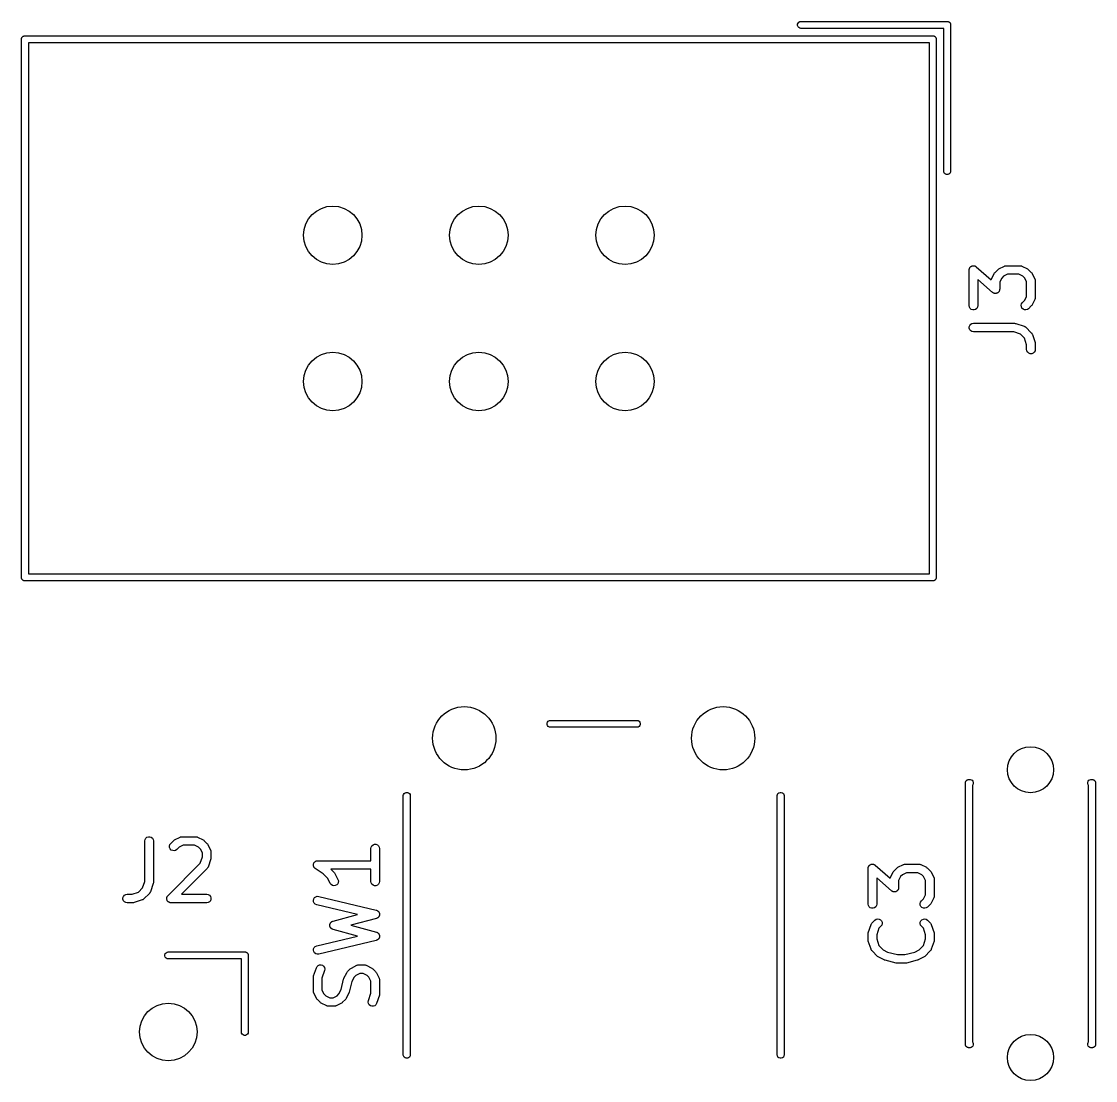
# Model space of a CAD drawing. Extents: x 138.2 to 186.5, y -95.8 to -46.7.
# Drawn here: x 138.16 to 156.83, y -66.31 to -47.91 of the extents above; entities that cross this region are included whole.
import ezdxf

# ---------------------------------------------------------------- set-up
doc = ezdxf.new("R2010")
doc.units = 0
doc.header["$MEASUREMENT"] = 0
doc.layers.add('BLACK', color=7, linetype='CONTINUOUS')

msp = doc.modelspace()

# ---------------------------------------------------------------- linework, layer by layer
at = {"layer": 'BLACK', "linetype": 'CONTINUOUS'}
for p, q in [((151.654, -47.9599), (151.661, -47.94)), ((151.654, -47.9811), (151.654, -47.9599)), ((151.661, -47.94), (151.675, -47.9238)), ((151.675, -47.9238), (151.693, -47.9132)), ((151.693, -47.9132), (151.709, -47.9105)), ((151.709, -47.9105), (154.259, -47.9105)), ((154.259, -47.9105), (154.265, -47.9105)), ((154.259, -47.9105), (154.259, -47.9105)), ((154.265, -47.9105), (154.27, -47.9123)), ((154.27, -47.9123), (154.275, -47.9132)), ((154.275, -47.9132), (154.279, -47.9159)), ((154.279, -47.9159), (154.284, -47.9177)), ((154.284, -47.9177), (154.289, -47.9212)), ((154.289, -47.9212), (154.293, -47.9238)), ((154.293, -47.9238), (154.297, -47.9279)), ((154.297, -47.9279), (154.301, -47.9313)), ((154.301, -47.9313), (154.303, -47.936)), ((154.303, -47.936), (154.307, -47.94)), ((154.307, -47.94), (154.309, -47.945)), ((154.309, -47.945), (154.311, -47.9497)), ((154.311, -47.9497), (154.312, -47.9549)), ((154.312, -47.9549), (154.314, -47.9599)), ((154.314, -47.9599), (154.314, -47.9652)), ((154.314, -47.9652), (154.314, -47.9653)), ((154.314, -47.9653), (154.314, -50.5157)), ((138.199, -48.1659), (138.203, -48.1632)), ((138.203, -48.1632), (138.208, -48.1623)), ((138.208, -48.1623), (138.213, -48.1605)), ((138.213, -48.1605), (138.219, -48.1605)), ((138.219, -48.1605), (138.219, -48.1605)), ((138.219, -48.1605), (154.009, -48.1605)), ((151.661, -48.001), (151.654, -47.9811)), ((151.675, -48.0172), (151.661, -48.001)), ((151.693, -48.0278), (151.675, -48.0172)), ((151.709, -48.0305), (151.693, -48.0278)), ((154.194, -48.0305), (151.709, -48.0305)), ((154.009, -48.1605), (154.015, -48.1605)), ((154.009, -48.1605), (154.009, -48.1605)), ((154.015, -48.1605), (154.02, -48.1623)), ((154.02, -48.1623), (154.025, -48.1632)), ((154.025, -48.1632), (154.029, -48.1659)), ((154.194, -50.5157), (154.194, -48.0305)), ((138.164, -48.2099), (138.166, -48.2049)), ((138.164, -48.2153), (138.164, -48.2099)), ((138.164, -57.5757), (138.164, -48.2153)), ((138.166, -48.2049), (138.167, -48.1997)), ((138.167, -48.1997), (138.169, -48.1951)), ((138.169, -48.1951), (138.171, -48.19)), ((138.171, -48.19), (138.175, -48.1859)), ((138.175, -48.1859), (138.177, -48.1813)), ((138.177, -48.1813), (138.181, -48.1779)), ((138.181, -48.1779), (138.185, -48.1738)), ((138.185, -48.1738), (138.189, -48.1712)), ((138.189, -48.1712), (138.194, -48.1677)), ((138.194, -48.1677), (138.199, -48.1659)), ((138.284, -48.2805), (138.284, -57.5105)), ((153.944, -48.2805), (138.284, -48.2805)), ((153.944, -57.5105), (153.944, -48.2805)), ((154.029, -48.1659), (154.034, -48.1677)), ((154.034, -48.1677), (154.039, -48.1712)), ((154.039, -48.1712), (154.043, -48.1738)), ((154.043, -48.1738), (154.047, -48.1779)), ((154.047, -48.1779), (154.051, -48.1813)), ((154.051, -48.1813), (154.053, -48.186)), ((154.053, -48.186), (154.057, -48.19)), ((154.057, -48.19), (154.059, -48.195)), ((154.059, -48.195), (154.061, -48.1997)), ((154.061, -48.1997), (154.062, -48.2049)), ((154.062, -48.2049), (154.064, -48.2099)), ((154.064, -48.2099), (154.064, -48.2152)), ((154.064, -48.2152), (154.064, -48.2153)), ((154.064, -48.2153), (154.064, -57.5757)), ((154.197, -50.5313), (154.194, -50.5157)), ((154.207, -50.5497), (154.197, -50.5313)), ((154.224, -50.5633), (154.207, -50.5497)), ((154.243, -50.5705), (154.224, -50.5633)), ((154.265, -50.5705), (154.243, -50.5705)), ((154.284, -50.5633), (154.265, -50.5705)), ((154.301, -50.5497), (154.284, -50.5633)), ((154.311, -50.5313), (154.301, -50.5497)), ((154.314, -50.5157), (154.311, -50.5313)), ((154.635, -52.2288), (154.637, -52.2216)), ((154.635, -52.8479), (154.635, -52.2288)), ((154.637, -52.2143), (154.639, -52.2089)), ((154.637, -52.2216), (154.637, -52.2143)), ((154.639, -52.2089), (154.64, -52.2032)), ((154.64, -52.2032), (154.644, -52.1968)), ((154.644, -52.1968), (154.646, -52.19)), ((154.646, -52.19), (154.65, -52.1856)), ((154.65, -52.1856), (154.653, -52.1806)), ((154.653, -52.1806), (154.659, -52.1759)), ((154.659, -52.1759), (154.663, -52.1704)), ((154.663, -52.1704), (154.668, -52.1676)), ((154.668, -52.1676), (154.673, -52.1639)), ((154.673, -52.1639), (154.68, -52.1614)), ((154.68, -52.1614), (154.686, -52.1578)), ((154.686, -52.1578), (154.692, -52.157)), ((154.692, -52.157), (154.697, -52.155)), ((154.697, -52.155), (154.705, -52.155)), ((154.705, -52.155), (154.712, -52.1538)), ((154.712, -52.1538), (154.718, -52.155)), ((154.718, -52.155), (154.723, -52.155)), ((154.723, -52.155), (154.73, -52.1575)), ((154.73, -52.1575), (154.737, -52.1589)), ((154.737, -52.1589), (154.742, -52.1619)), ((154.742, -52.1619), (154.748, -52.1639)), ((154.748, -52.1639), (154.753, -52.1686)), ((154.753, -52.1686), (154.76, -52.1724)), ((154.76, -52.1724), (155.02, -52.3999)), ((155.086, -52.271), (155.134, -52.2234)), ((155.134, -52.2234), (155.143, -52.2165)), ((155.143, -52.2165), (155.153, -52.2094)), ((155.153, -52.2094), (155.248, -52.1618)), ((155.248, -52.1618), (155.252, -52.1605)), ((155.252, -52.1605), (155.256, -52.1584)), ((155.256, -52.1584), (155.265, -52.1568)), ((155.265, -52.1568), (155.273, -52.1543)), ((155.273, -52.1543), (155.278, -52.1546)), ((155.278, -52.1546), (155.282, -52.1538)), ((155.282, -52.1538), (155.52, -52.1538)), ((155.52, -52.1538), (155.524, -52.1546)), ((155.524, -52.1546), (155.528, -52.1543)), ((155.528, -52.1543), (155.537, -52.1568)), ((155.537, -52.1568), (155.546, -52.1584)), ((155.546, -52.1584), (155.549, -52.1605)), ((155.549, -52.1605), (155.553, -52.1618)), ((155.553, -52.1618), (155.649, -52.2094)), ((155.649, -52.2094), (155.658, -52.2165)), ((155.658, -52.2165), (155.668, -52.2234)), ((155.668, -52.2234), (155.716, -52.271)), ((155.042, -52.6186), (154.785, -52.3941)), ((154.785, -52.3941), (154.785, -52.8479)), ((155.02, -52.3999), (155.021, -52.3937)), ((155.021, -52.3937), (155.023, -52.3899)), ((155.023, -52.3899), (155.024, -52.3858)), ((155.024, -52.3858), (155.072, -52.2905)), ((155.072, -52.2905), (155.079, -52.2809)), ((155.079, -52.2809), (155.086, -52.271)), ((155.201, -52.3685), (155.166, -52.437)), ((155.166, -52.437), (155.166, -52.5622)), ((155.231, -52.3381), (155.201, -52.3685)), ((155.3, -52.3038), (155.231, -52.3381)), ((155.502, -52.3038), (155.3, -52.3038)), ((155.571, -52.3381), (155.502, -52.3038)), ((155.601, -52.3685), (155.571, -52.3381)), ((155.635, -52.437), (155.601, -52.3685)), ((155.635, -52.6873), (155.635, -52.437)), ((155.716, -52.271), (155.723, -52.2809)), ((155.723, -52.2809), (155.73, -52.2905)), ((155.73, -52.2905), (155.777, -52.3858)), ((155.777, -52.3858), (155.779, -52.3899)), ((155.779, -52.3899), (155.781, -52.3937)), ((155.781, -52.3937), (155.782, -52.4023)), ((155.782, -52.4023), (155.785, -52.4107)), ((155.785, -52.4107), (155.785, -52.415)), ((155.785, -52.415), (155.785, -52.4193)), ((155.785, -52.4193), (155.785, -52.705)), ((155.048, -52.6224), (155.042, -52.6186)), ((155.054, -52.6271), (155.048, -52.6224)), ((155.059, -52.6291), (155.054, -52.6271)), ((155.064, -52.6321), (155.059, -52.6291)), ((155.071, -52.6335), (155.064, -52.6321)), ((155.078, -52.636), (155.071, -52.6335)), ((155.084, -52.636), (155.078, -52.636)), ((155.09, -52.6371), (155.084, -52.636)), ((155.097, -52.636), (155.09, -52.6371)), ((155.104, -52.636), (155.097, -52.636)), ((155.11, -52.634), (155.104, -52.636)), ((155.116, -52.6332), (155.11, -52.634)), ((155.122, -52.6296), (155.116, -52.6332)), ((155.129, -52.6271), (155.122, -52.6296)), ((155.133, -52.6234), (155.129, -52.6271)), ((155.138, -52.6206), (155.133, -52.6234)), ((155.143, -52.6151), (155.138, -52.6206)), ((155.149, -52.6104), (155.143, -52.6151)), ((155.152, -52.6054), (155.149, -52.6104)), ((155.155, -52.601), (155.152, -52.6054)), ((155.158, -52.5942), (155.155, -52.601)), ((155.162, -52.5878), (155.158, -52.5942)), ((155.163, -52.5821), (155.162, -52.5878)), ((155.165, -52.5767), (155.163, -52.5821)), ((155.166, -52.5622), (155.165, -52.5694)), ((155.165, -52.5694), (155.165, -52.5767)), ((155.54, -52.8413), (155.547, -52.8162)), ((155.547, -52.8162), (155.562, -52.7948)), ((155.562, -52.7948), (155.601, -52.7558)), ((155.601, -52.7558), (155.635, -52.6873)), ((155.777, -52.7386), (155.73, -52.8338)), ((155.779, -52.7344), (155.777, -52.7386)), ((155.781, -52.7307), (155.779, -52.7344)), ((155.782, -52.722), (155.781, -52.7307)), ((155.785, -52.7136), (155.782, -52.722)), ((155.785, -52.705), (155.785, -52.7093)), ((155.785, -52.7093), (155.785, -52.7136)), ((154.64, -52.8735), (154.635, -52.8479)), ((154.653, -52.8961), (154.64, -52.8735)), ((154.673, -52.9128), (154.653, -52.8961)), ((154.697, -52.9217), (154.673, -52.9128)), ((154.723, -52.9217), (154.697, -52.9217)), ((154.748, -52.9128), (154.723, -52.9217)), ((154.768, -52.8961), (154.748, -52.9128)), ((154.781, -52.8735), (154.768, -52.8961)), ((154.785, -52.8479), (154.781, -52.8735)), ((155.543, -52.8673), (155.54, -52.8413)), ((155.554, -52.8909), (155.543, -52.8673)), ((155.572, -52.9093), (155.554, -52.8909)), ((155.596, -52.9203), (155.572, -52.9093)), ((155.622, -52.9226), (155.596, -52.9203)), ((155.647, -52.9159), (155.622, -52.9226)), ((155.668, -52.9009), (155.647, -52.9159)), ((155.716, -52.8533), (155.668, -52.9009)), ((155.723, -52.8435), (155.716, -52.8533)), ((155.73, -52.8338), (155.723, -52.8435)), ((154.637, -53.2158), (154.645, -53.1913)), ((154.645, -53.1913), (154.662, -53.1714)), ((154.662, -53.1714), (154.685, -53.1584)), ((154.685, -53.1584), (154.71, -53.1538)), ((154.71, -53.1538), (155.425, -53.1538)), ((155.425, -53.1538), (155.437, -53.1559)), ((155.437, -53.1559), (155.448, -53.1577)), ((155.448, -53.1577), (155.591, -53.2053)), ((154.637, -53.2419), (154.637, -53.2158)), ((154.645, -53.2663), (154.637, -53.2419)), ((154.662, -53.2863), (154.645, -53.2663)), ((154.685, -53.2993), (154.662, -53.2863)), ((154.71, -53.3038), (154.685, -53.2993)), ((155.412, -53.3038), (154.71, -53.3038)), ((155.527, -53.342), (155.412, -53.3038)), ((155.597, -53.4122), (155.527, -53.342)), ((155.591, -53.2053), (155.595, -53.2074)), ((155.595, -53.2074), (155.599, -53.2085)), ((155.599, -53.2085), (155.606, -53.2135)), ((155.606, -53.2135), (155.614, -53.2177)), ((155.614, -53.2177), (155.617, -53.2209)), ((155.617, -53.2209), (155.621, -53.2234)), ((155.621, -53.2234), (155.716, -53.3187)), ((155.716, -53.3187), (155.718, -53.3222)), ((155.718, -53.3222), (155.722, -53.3251)), ((155.722, -53.3251), (155.726, -53.3328)), ((155.726, -53.3328), (155.731, -53.34)), ((155.731, -53.34), (155.732, -53.3442)), ((155.732, -53.3442), (155.734, -53.348)), ((155.734, -53.348), (155.782, -53.4908)), ((155.635, -53.5267), (155.597, -53.4122)), ((155.635, -53.6098), (155.635, -53.5267)), ((155.782, -53.4908), (155.783, -53.5027)), ((155.783, -53.5027), (155.785, -53.5145)), ((155.785, -53.5145), (155.785, -53.6098)), ((155.64, -53.6354), (155.635, -53.6098)), ((155.653, -53.658), (155.64, -53.6354)), ((155.673, -53.6747), (155.653, -53.658)), ((155.697, -53.6836), (155.673, -53.6747)), ((155.723, -53.6836), (155.697, -53.6836)), ((155.748, -53.6747), (155.723, -53.6836)), ((155.768, -53.658), (155.748, -53.6747)), ((155.781, -53.6354), (155.768, -53.658)), ((155.785, -53.6098), (155.781, -53.6354)), ((138.164, -57.5758), (138.164, -57.5757)), ((138.164, -57.5811), (138.164, -57.5758)), ((138.166, -57.5861), (138.164, -57.5811)), ((138.167, -57.5913), (138.166, -57.5861)), ((138.169, -57.596), (138.167, -57.5913)), ((138.171, -57.601), (138.169, -57.596)), ((138.175, -57.605), (138.171, -57.601)), ((138.177, -57.6097), (138.175, -57.605)), ((138.181, -57.6131), (138.177, -57.6097)), ((138.185, -57.6172), (138.181, -57.6131)), ((138.189, -57.6198), (138.185, -57.6172)), ((138.194, -57.6233), (138.189, -57.6198)), ((138.199, -57.6251), (138.194, -57.6233)), ((138.203, -57.6278), (138.199, -57.6251)), ((138.208, -57.6287), (138.203, -57.6278)), ((138.213, -57.6305), (138.208, -57.6287)), ((138.219, -57.6305), (138.213, -57.6305)), ((154.009, -57.6305), (138.219, -57.6305)), ((138.219, -57.6305), (138.219, -57.6305)), ((138.284, -57.5105), (153.944, -57.5105)), ((154.015, -57.6305), (154.009, -57.6305)), ((154.009, -57.6305), (154.009, -57.6305)), ((154.02, -57.6287), (154.015, -57.6305)), ((154.025, -57.6278), (154.02, -57.6287)), ((154.029, -57.6251), (154.025, -57.6278)), ((154.034, -57.6233), (154.029, -57.6251)), ((154.039, -57.6198), (154.034, -57.6233)), ((154.043, -57.6172), (154.039, -57.6198)), ((154.047, -57.6131), (154.043, -57.6172)), ((154.051, -57.6097), (154.047, -57.6131)), ((154.053, -57.605), (154.051, -57.6097)), ((154.057, -57.601), (154.053, -57.605)), ((154.059, -57.596), (154.057, -57.601)), ((154.061, -57.5913), (154.059, -57.596)), ((154.062, -57.5861), (154.061, -57.5913)), ((154.064, -57.5811), (154.062, -57.5861)), ((154.064, -57.5757), (154.064, -57.5758)), ((154.064, -57.5758), (154.064, -57.5811)), ((147.3, -60.1049), (147.307, -60.085)), ((147.3, -60.1261), (147.3, -60.1049)), ((147.307, -60.085), (147.321, -60.0688)), ((147.321, -60.0688), (147.339, -60.0582)), ((147.339, -60.0582), (147.355, -60.0555)), ((147.355, -60.0555), (148.865, -60.0555)), ((148.865, -60.0555), (148.881, -60.0582)), ((148.881, -60.0582), (148.899, -60.0688)), ((148.899, -60.0688), (148.913, -60.085)), ((148.913, -60.085), (148.92, -60.1049)), ((148.92, -60.1049), (148.92, -60.1261)), ((147.307, -60.146), (147.3, -60.1261)), ((147.321, -60.1622), (147.307, -60.146)), ((147.339, -60.1728), (147.321, -60.1622)), ((147.355, -60.1755), (147.339, -60.1728)), ((148.865, -60.1755), (147.355, -60.1755)), ((148.881, -60.1728), (148.865, -60.1755)), ((148.899, -60.1622), (148.881, -60.1728)), ((148.913, -60.146), (148.899, -60.1622)), ((148.92, -60.1261), (148.913, -60.146)), ((154.572, -61.1324), (154.574, -61.1274)), ((154.572, -61.1378), (154.572, -61.1324)), ((154.572, -65.6882), (154.572, -61.1378)), ((154.574, -61.1274), (154.575, -61.1222)), ((154.575, -61.1222), (154.577, -61.1176)), ((154.577, -61.1176), (154.579, -61.1125)), ((154.579, -61.1125), (154.583, -61.1084)), ((154.583, -61.1084), (154.585, -61.1038)), ((154.585, -61.1038), (154.589, -61.1004)), ((154.589, -61.1004), (154.593, -61.0963)), ((154.593, -61.0963), (154.597, -61.0937)), ((154.597, -61.0937), (154.602, -61.0902)), ((154.602, -61.0902), (154.607, -61.0884)), ((154.607, -61.0884), (154.611, -61.0857)), ((154.611, -61.0857), (154.616, -61.0848)), ((154.616, -61.0848), (154.621, -61.083)), ((154.621, -61.083), (154.627, -61.083)), ((154.627, -61.083), (154.627, -61.083)), ((154.627, -61.083), (154.652, -61.083)), ((154.652, -61.083), (154.668, -61.0857)), ((154.668, -61.0857), (154.686, -61.0963)), ((154.686, -61.0963), (154.7, -61.1125)), ((154.7, -61.1735), (154.692, -61.1827)), ((154.692, -61.1827), (154.692, -65.6433)), ((154.7, -61.1125), (154.707, -61.1324)), ((154.707, -61.1536), (154.7, -61.1735)), ((154.707, -61.1324), (154.707, -61.1536)), ((156.697, -61.1324), (156.704, -61.1125)), ((156.697, -61.1536), (156.697, -61.1324)), ((156.704, -61.1735), (156.697, -61.1536)), ((156.704, -61.1125), (156.718, -61.0963)), ((156.712, -61.1827), (156.704, -61.1735)), ((156.712, -65.6433), (156.712, -61.1827)), ((156.718, -61.0963), (156.736, -61.0857)), ((156.736, -61.0857), (156.752, -61.083)), ((156.752, -61.083), (156.777, -61.083)), ((156.777, -61.083), (156.783, -61.083)), ((156.777, -61.083), (156.777, -61.083)), ((156.783, -61.083), (156.788, -61.0848)), ((156.788, -61.0848), (156.793, -61.0857)), ((156.793, -61.0857), (156.797, -61.0884)), ((156.797, -61.0884), (156.802, -61.0902)), ((156.802, -61.0902), (156.807, -61.0937)), ((156.807, -61.0937), (156.811, -61.0963)), ((156.811, -61.0963), (156.815, -61.1004)), ((156.815, -61.1004), (156.819, -61.1038)), ((156.819, -61.1038), (156.821, -61.1085)), ((156.821, -61.1085), (156.825, -61.1125)), ((156.825, -61.1125), (156.827, -61.1175)), ((156.827, -61.1175), (156.829, -61.1222)), ((156.829, -61.1222), (156.83, -61.1274)), ((156.83, -61.1274), (156.832, -61.1324)), ((156.832, -61.1324), (156.832, -61.1377)), ((156.832, -61.1377), (156.832, -61.1378)), ((156.832, -61.1378), (156.832, -65.6882)), ((144.8, -61.3603), (144.803, -61.3447)), ((144.8, -65.8707), (144.8, -61.3603)), ((144.803, -61.3447), (144.813, -61.3263)), ((144.813, -61.3263), (144.83, -61.3127)), ((144.83, -61.3127), (144.849, -61.3055)), ((144.849, -61.3055), (144.871, -61.3055)), ((144.871, -61.3055), (144.89, -61.3127)), ((144.89, -61.3127), (144.907, -61.3263)), ((144.907, -61.3263), (144.917, -61.3447)), ((144.917, -61.3447), (144.92, -61.3603)), ((144.92, -61.3603), (144.92, -65.8707)), ((151.3, -61.3603), (151.303, -61.3447)), ((151.3, -65.8707), (151.3, -61.3603)), ((151.303, -61.3447), (151.313, -61.3263)), ((151.313, -61.3263), (151.33, -61.3127)), ((151.33, -61.3127), (151.349, -61.3055)), ((151.349, -61.3055), (151.371, -61.3055)), ((151.371, -61.3055), (151.39, -61.3127)), ((151.39, -61.3127), (151.407, -61.3263)), ((151.407, -61.3263), (151.417, -61.3447)), ((151.417, -61.3447), (151.42, -61.3603)), ((151.42, -61.3603), (151.42, -65.8707)), ((140.308, -62.1509), (140.312, -62.1252)), ((140.308, -62.853), (140.308, -62.1509)), ((140.312, -62.1252), (140.325, -62.1027)), ((140.325, -62.1027), (140.345, -62.0859)), ((140.345, -62.0859), (140.37, -62.077)), ((140.37, -62.077), (140.396, -62.077)), ((140.396, -62.077), (140.42, -62.0859)), ((140.42, -62.0859), (140.44, -62.1027)), ((140.44, -62.1027), (140.453, -62.1252)), ((140.453, -62.1252), (140.458, -62.1509)), ((140.458, -62.1509), (140.458, -62.8652)), ((140.758, -62.1931), (140.806, -62.1455)), ((140.806, -62.1455), (140.816, -62.1386)), ((140.816, -62.1386), (140.825, -62.1314)), ((140.825, -62.1314), (140.921, -62.0838)), ((140.921, -62.0838), (140.925, -62.0826)), ((140.925, -62.0826), (140.928, -62.0804)), ((140.928, -62.0804), (140.937, -62.0789)), ((140.937, -62.0789), (140.946, -62.0764)), ((140.946, -62.0764), (140.95, -62.0766)), ((140.95, -62.0766), (140.954, -62.0759)), ((140.954, -62.0759), (141.192, -62.0759)), ((141.192, -62.0759), (141.196, -62.0766)), ((141.196, -62.0766), (141.201, -62.0764)), ((141.201, -62.0764), (141.209, -62.0789)), ((141.209, -62.0789), (141.218, -62.0804)), ((141.218, -62.0804), (141.222, -62.0826)), ((141.222, -62.0826), (141.226, -62.0838)), ((141.226, -62.0838), (141.321, -62.1314)), ((141.321, -62.1314), (141.331, -62.1386)), ((141.331, -62.1386), (141.34, -62.1455)), ((141.34, -62.1455), (141.388, -62.1931)), ((140.737, -62.2396), (140.743, -62.2144)), ((140.739, -62.2655), (140.737, -62.2396)), ((140.75, -62.2891), (140.739, -62.2655)), ((140.743, -62.2144), (140.758, -62.1931)), ((140.768, -62.3076), (140.75, -62.2891)), ((140.792, -62.3186), (140.768, -62.3076)), ((140.818, -62.3208), (140.792, -62.3186)), ((140.843, -62.3141), (140.818, -62.3208)), ((140.864, -62.2992), (140.843, -62.3141)), ((140.903, -62.2601), (140.864, -62.2992)), ((140.972, -62.2259), (140.903, -62.2601)), ((141.174, -62.2259), (140.972, -62.2259)), ((141.243, -62.2601), (141.174, -62.2259)), ((141.273, -62.2905), (141.243, -62.2601)), ((141.308, -62.3591), (141.273, -62.2905)), ((141.388, -62.1931), (141.395, -62.2029)), ((141.395, -62.2029), (141.402, -62.2126)), ((141.402, -62.2126), (141.45, -62.3078)), ((141.45, -62.3078), (141.451, -62.312)), ((141.451, -62.312), (141.453, -62.3157)), ((141.453, -62.3157), (141.455, -62.3244)), ((141.455, -62.3244), (141.457, -62.3328)), ((141.457, -62.3328), (141.457, -62.3371)), ((141.457, -62.3371), (141.458, -62.3414)), ((141.458, -62.3414), (141.458, -62.4366)), ((144.237, -62.2822), (144.242, -62.2565)), ((144.237, -62.4929), (144.237, -62.2822)), ((144.242, -62.2565), (144.255, -62.234)), ((144.255, -62.234), (144.275, -62.2172)), ((144.275, -62.2172), (144.299, -62.2083)), ((144.299, -62.2083), (144.325, -62.2083)), ((144.325, -62.2083), (144.35, -62.2172)), ((144.35, -62.2172), (144.37, -62.234)), ((144.37, -62.234), (144.383, -62.2565)), ((144.383, -62.2565), (144.387, -62.2822)), ((144.387, -62.2822), (144.387, -62.8536)), ((141.269, -62.5389), (141.308, -62.4244)), ((141.308, -62.4244), (141.308, -62.3591)), ((141.454, -62.4603), (141.406, -62.6032)), ((141.456, -62.4484), (141.454, -62.4603)), ((141.458, -62.4366), (141.456, -62.4484)), ((143.242, -62.5464), (143.244, -62.5377)), ((143.244, -62.5377), (143.246, -62.5343)), ((143.246, -62.5343), (143.247, -62.5304)), ((143.247, -62.5304), (143.253, -62.5235)), ((143.253, -62.5235), (143.258, -62.5161)), ((143.258, -62.5161), (143.261, -62.5136)), ((143.261, -62.5136), (143.264, -62.5104)), ((143.264, -62.5104), (143.272, -62.506)), ((143.272, -62.506), (143.279, -62.5006)), ((143.279, -62.5006), (143.283, -62.4995)), ((143.283, -62.4995), (143.287, -62.4974)), ((143.287, -62.4974), (143.296, -62.4958)), ((143.296, -62.4958), (143.304, -62.4933)), ((143.304, -62.4933), (143.308, -62.4936)), ((143.308, -62.4936), (143.312, -62.4929)), ((143.312, -62.4929), (144.237, -62.4929)), ((140.711, -63.0978), (141.269, -62.5389)), ((141.388, -62.6325), (140.945, -63.0759)), ((141.391, -62.6289), (141.388, -62.6325)), ((141.394, -62.6261), (141.391, -62.6289)), ((141.398, -62.6183), (141.394, -62.6261)), ((141.403, -62.6111), (141.398, -62.6183)), ((141.404, -62.607), (141.403, -62.6111)), ((141.406, -62.6032), (141.404, -62.607)), ((143.238, -62.5631), (143.239, -62.559)), ((143.239, -62.572), (143.238, -62.5631)), ((143.239, -62.5549), (143.242, -62.5464)), ((143.239, -62.559), (143.239, -62.5549)), ((143.239, -62.5809), (143.239, -62.572)), ((143.24, -62.5848), (143.239, -62.5809)), ((143.24, -62.5889), (143.24, -62.5848)), ((143.244, -62.597), (143.24, -62.5889)), ((143.247, -62.6054), (143.244, -62.597)), ((143.25, -62.6086), (143.247, -62.6054)), ((143.252, -62.6123), (143.25, -62.6086)), ((143.258, -62.6185), (143.252, -62.6123)), ((143.264, -62.6253), (143.258, -62.6185)), ((143.268, -62.6274), (143.264, -62.6253)), ((143.271, -62.6303), (143.268, -62.6274)), ((143.407, -62.7214), (143.271, -62.6303)), ((143.489, -62.8028), (143.407, -62.7214)), ((144.237, -62.6429), (143.541, -62.6429)), ((143.541, -62.6429), (143.604, -62.7053)), ((143.604, -62.7053), (143.61, -62.7152)), ((143.61, -62.7152), (143.618, -62.7248)), ((144.237, -62.8536), (144.237, -62.6429)), ((152.879, -62.6273), (152.881, -62.6201)), ((152.879, -63.2463), (152.879, -62.6273)), ((152.881, -62.6127), (152.883, -62.6073)), ((152.881, -62.6201), (152.881, -62.6127)), ((152.883, -62.6073), (152.884, -62.6016)), ((152.884, -62.6016), (152.888, -62.5953)), ((152.888, -62.5953), (152.89, -62.5884)), ((152.89, -62.5884), (152.894, -62.5841)), ((152.894, -62.5841), (152.897, -62.5791)), ((152.897, -62.5791), (152.903, -62.5744)), ((152.903, -62.5744), (152.907, -62.5688)), ((152.907, -62.5688), (152.912, -62.5661)), ((152.912, -62.5661), (152.917, -62.5623)), ((152.917, -62.5623), (152.924, -62.5598)), ((152.924, -62.5598), (152.93, -62.5563)), ((152.93, -62.5563), (152.936, -62.5554)), ((152.936, -62.5554), (152.941, -62.5534)), ((152.941, -62.5534), (152.949, -62.5534)), ((152.949, -62.5534), (152.956, -62.5523)), ((152.956, -62.5523), (152.962, -62.5534)), ((152.962, -62.5534), (152.967, -62.5534)), ((152.967, -62.5534), (152.974, -62.5559)), ((152.974, -62.5559), (152.981, -62.5574)), ((152.981, -62.5574), (152.986, -62.5604)), ((152.986, -62.5604), (152.992, -62.5623)), ((152.992, -62.5623), (152.997, -62.567)), ((152.997, -62.567), (153.004, -62.5708)), ((153.004, -62.5708), (153.264, -62.7983)), ((153.268, -62.7842), (153.316, -62.689)), ((153.316, -62.689), (153.323, -62.6793)), ((153.323, -62.6793), (153.33, -62.6695)), ((153.33, -62.6695), (153.378, -62.6219)), ((153.378, -62.6219), (153.387, -62.615)), ((153.387, -62.615), (153.397, -62.6078)), ((153.397, -62.6078), (153.492, -62.5602)), ((153.544, -62.7023), (153.475, -62.7365)), ((153.492, -62.5602), (153.496, -62.559)), ((153.496, -62.559), (153.5, -62.5568)), ((153.5, -62.5568), (153.509, -62.5553)), ((153.509, -62.5553), (153.517, -62.5528)), ((153.517, -62.5528), (153.522, -62.553)), ((153.522, -62.553), (153.526, -62.5523)), ((153.526, -62.5523), (153.764, -62.5523)), ((153.746, -62.7023), (153.544, -62.7023)), ((153.815, -62.7365), (153.746, -62.7023)), ((153.764, -62.5523), (153.768, -62.553)), ((153.768, -62.553), (153.772, -62.5528)), ((153.772, -62.5528), (153.781, -62.5553)), ((153.781, -62.5553), (153.79, -62.5568)), ((153.79, -62.5568), (153.793, -62.559)), ((153.793, -62.559), (153.797, -62.5602)), ((153.797, -62.5602), (153.893, -62.6078)), ((153.893, -62.6078), (153.902, -62.615)), ((153.902, -62.615), (153.912, -62.6219)), ((153.912, -62.6219), (153.96, -62.6695)), ((153.96, -62.6695), (153.967, -62.6793)), ((153.967, -62.6793), (153.974, -62.689)), ((153.974, -62.689), (154.021, -62.7842)), ((140.269, -62.9675), (140.308, -62.853)), ((140.454, -62.8889), (140.406, -63.0317)), ((140.456, -62.877), (140.454, -62.8889)), ((140.458, -62.8652), (140.456, -62.877)), ((143.531, -62.8871), (143.489, -62.8028)), ((143.547, -62.9081), (143.531, -62.8871)), ((143.568, -62.9224), (143.547, -62.9081)), ((143.618, -62.7248), (143.665, -62.8201)), ((143.661, -62.8949), (143.643, -62.9138)), ((143.671, -62.871), (143.661, -62.8949)), ((143.665, -62.8201), (143.673, -62.845)), ((143.673, -62.845), (143.671, -62.871)), ((144.242, -62.8792), (144.237, -62.8536)), ((144.255, -62.9018), (144.242, -62.8792)), ((144.275, -62.9185), (144.255, -62.9018)), ((144.37, -62.9018), (144.35, -62.9185)), ((144.383, -62.8792), (144.37, -62.9018)), ((144.387, -62.8536), (144.383, -62.8792)), ((153.286, -63.0171), (153.029, -62.7926)), ((153.029, -62.7926), (153.029, -63.2463)), ((153.264, -62.7983), (153.265, -62.7921)), ((153.265, -62.7921), (153.267, -62.7884)), ((153.267, -62.7884), (153.268, -62.7842)), ((153.445, -62.7669), (153.41, -62.8355)), ((153.41, -62.8355), (153.41, -62.9606)), ((153.475, -62.7365), (153.445, -62.7669)), ((153.845, -62.7669), (153.815, -62.7365)), ((153.879, -62.8355), (153.845, -62.7669)), ((153.879, -63.0858), (153.879, -62.8355)), ((154.021, -62.7842), (154.023, -62.7884)), ((154.023, -62.7884), (154.025, -62.7921)), ((154.025, -62.7921), (154.026, -62.8008)), ((154.026, -62.8008), (154.029, -62.8092)), ((154.029, -62.8092), (154.029, -62.8135)), ((154.029, -62.8135), (154.029, -62.8178)), ((154.029, -62.8178), (154.029, -63.1035)), ((139.937, -63.1134), (139.954, -63.0934)), ((139.954, -63.0934), (139.976, -63.0804)), ((139.976, -63.0804), (140.002, -63.0759)), ((140.002, -63.0759), (140.085, -63.0759)), ((140.085, -63.0759), (140.199, -63.0377)), ((140.199, -63.0377), (140.269, -62.9675)), ((140.388, -63.0611), (140.293, -63.1563)), ((140.391, -63.0575), (140.388, -63.0611)), ((140.394, -63.0546), (140.391, -63.0575)), ((140.398, -63.0469), (140.394, -63.0546)), ((140.403, -63.0397), (140.398, -63.0469)), ((140.404, -63.0355), (140.403, -63.0397)), ((140.406, -63.0317), (140.404, -63.0355)), ((140.705, -63.1059), (140.711, -63.0978)), ((140.945, -63.0759), (141.383, -63.0759)), ((141.383, -63.0759), (141.408, -63.0804)), ((141.408, -63.0804), (141.431, -63.0934)), ((141.431, -63.0934), (141.448, -63.1134)), ((143.594, -62.9285), (143.568, -62.9224)), ((143.619, -62.9255), (143.594, -62.9285)), ((143.643, -62.9138), (143.619, -62.9255)), ((144.299, -62.9275), (144.275, -62.9185)), ((144.325, -62.9275), (144.299, -62.9275)), ((144.35, -62.9185), (144.325, -62.9275)), ((153.292, -63.0209), (153.286, -63.0171)), ((153.298, -63.0256), (153.292, -63.0209)), ((153.303, -63.0276), (153.298, -63.0256)), ((153.308, -63.0305), (153.303, -63.0276)), ((153.315, -63.032), (153.308, -63.0305)), ((153.322, -63.0345), (153.315, -63.032)), ((153.328, -63.0345), (153.322, -63.0345)), ((153.334, -63.0356), (153.328, -63.0345)), ((153.341, -63.0345), (153.334, -63.0356)), ((153.348, -63.0345), (153.341, -63.0345)), ((153.354, -63.0325), (153.348, -63.0345)), ((153.36, -63.0316), (153.354, -63.0325)), ((153.366, -63.0281), (153.36, -63.0316)), ((153.373, -63.0256), (153.366, -63.0281)), ((153.377, -63.0218), (153.373, -63.0256)), ((153.382, -63.0191), (153.377, -63.0218)), ((153.387, -63.0135), (153.382, -63.0191)), ((153.393, -63.0088), (153.387, -63.0135)), ((153.396, -63.0038), (153.393, -63.0088)), ((153.399, -62.9995), (153.396, -63.0038)), ((153.402, -62.9926), (153.399, -62.9995)), ((153.406, -62.9863), (153.402, -62.9926)), ((153.407, -62.9806), (153.406, -62.9863)), ((153.409, -62.9752), (153.407, -62.9806)), ((153.41, -62.9606), (153.409, -62.9678)), ((153.409, -62.9678), (153.409, -62.9752)), ((153.845, -63.1543), (153.879, -63.0858)), ((139.928, -63.1379), (139.937, -63.1134)), ((139.928, -63.1639), (139.928, -63.1379)), ((139.937, -63.1884), (139.928, -63.1639)), ((139.954, -63.2083), (139.937, -63.1884)), ((139.976, -63.2214), (139.954, -63.2083)), ((140.002, -63.2259), (139.976, -63.2214)), ((140.097, -63.2259), (140.002, -63.2259)), ((140.109, -63.2238), (140.097, -63.2259)), ((140.121, -63.222), (140.109, -63.2238)), ((140.264, -63.1744), (140.121, -63.222)), ((140.267, -63.1724), (140.264, -63.1744)), ((140.272, -63.1712), (140.267, -63.1724)), ((140.279, -63.1662), (140.272, -63.1712)), ((140.286, -63.162), (140.279, -63.1662)), ((140.289, -63.1588), (140.286, -63.162)), ((140.293, -63.1563), (140.289, -63.1588)), ((140.689, -63.1443), (140.69, -63.1412)), ((140.69, -63.1541), (140.689, -63.1443)), ((140.69, -63.1379), (140.693, -63.1286)), ((140.69, -63.1412), (140.69, -63.1379)), ((140.69, -63.1639), (140.69, -63.1541)), ((140.691, -63.167), (140.69, -63.1639)), ((140.691, -63.1703), (140.691, -63.167)), ((140.695, -63.1792), (140.691, -63.1703)), ((140.693, -63.1286), (140.696, -63.1192)), ((140.699, -63.1884), (140.695, -63.1792)), ((140.696, -63.1192), (140.698, -63.1165)), ((140.698, -63.1165), (140.699, -63.1134)), ((140.699, -63.1134), (140.705, -63.1059)), ((140.701, -63.1909), (140.699, -63.1884)), ((140.702, -63.1939), (140.701, -63.1909)), ((140.709, -63.2008), (140.702, -63.1939)), ((140.715, -63.2083), (140.709, -63.2008)), ((140.718, -63.21), (140.715, -63.2083)), ((140.721, -63.2123), (140.718, -63.21)), ((140.729, -63.2165), (140.721, -63.2123)), ((140.738, -63.2214), (140.729, -63.2165)), ((140.741, -63.2219), (140.738, -63.2214)), ((140.744, -63.2233), (140.741, -63.2219)), ((140.754, -63.2242), (140.744, -63.2233)), ((140.764, -63.2259), (140.754, -63.2242)), ((141.383, -63.2259), (140.764, -63.2259)), ((141.408, -63.2214), (141.383, -63.2259)), ((141.431, -63.2083), (141.408, -63.2214)), ((141.448, -63.1884), (141.431, -63.2083)), ((141.448, -63.1134), (141.457, -63.1379)), ((141.457, -63.1639), (141.448, -63.1884)), ((141.457, -63.1379), (141.457, -63.1639)), ((143.238, -63.1825), (143.244, -63.1571)), ((143.241, -63.2084), (143.238, -63.1825)), ((143.252, -63.2317), (143.241, -63.2084)), ((143.244, -63.1571), (143.258, -63.1354)), ((143.271, -63.2495), (143.252, -63.2317)), ((143.258, -63.1354), (143.279, -63.1199)), ((143.295, -63.2599), (143.271, -63.2495)), ((143.279, -63.1199), (143.304, -63.1124)), ((144.006, -63.4291), (143.295, -63.2599)), ((143.304, -63.1124), (143.33, -63.114)), ((143.33, -63.114), (144.33, -63.3521)), ((152.884, -63.272), (152.879, -63.2463)), ((152.897, -63.2945), (152.884, -63.272)), ((153.025, -63.272), (153.012, -63.2945)), ((153.029, -63.2463), (153.025, -63.272)), ((153.784, -63.2398), (153.791, -63.2146)), ((153.787, -63.2657), (153.784, -63.2398)), ((153.798, -63.2894), (153.787, -63.2657)), ((153.791, -63.2146), (153.806, -63.1933)), ((153.806, -63.1933), (153.845, -63.1543)), ((153.96, -63.2517), (153.912, -63.2994)), ((153.967, -63.2419), (153.96, -63.2517)), ((153.974, -63.2323), (153.967, -63.2419)), ((154.021, -63.137), (153.974, -63.2323)), ((154.023, -63.1329), (154.021, -63.137)), ((154.025, -63.1291), (154.023, -63.1329)), ((154.026, -63.1205), (154.025, -63.1291)), ((154.029, -63.1121), (154.026, -63.1205)), ((154.029, -63.1035), (154.029, -63.1077)), ((154.029, -63.1077), (154.029, -63.1121)), ((143.579, -63.543), (144.006, -63.4291)), ((144.33, -63.3521), (144.337, -63.3551)), ((144.337, -63.3551), (144.344, -63.3571)), ((144.344, -63.3571), (144.349, -63.3602)), ((144.349, -63.3602), (144.354, -63.3624)), ((144.354, -63.3624), (144.359, -63.3677)), ((144.359, -63.3677), (144.365, -63.3721)), ((144.365, -63.3721), (144.369, -63.3765)), ((144.369, -63.3765), (144.373, -63.3803)), ((144.374, -63.4681), (144.37, -63.472)), ((144.373, -63.3803), (144.376, -63.3871)), ((144.377, -63.4612), (144.374, -63.4681)), ((144.376, -63.3871), (144.38, -63.3934)), ((144.381, -63.4548), (144.377, -63.4612)), ((144.38, -63.3934), (144.382, -63.3987)), ((144.382, -63.4495), (144.381, -63.4548)), ((144.382, -63.3987), (144.384, -63.4036)), ((144.385, -63.4445), (144.382, -63.4495)), ((144.384, -63.4036), (144.385, -63.4112)), ((144.385, -63.4112), (144.387, -63.4186)), ((144.387, -63.4295), (144.385, -63.4369)), ((144.385, -63.4369), (144.385, -63.4445)), ((144.387, -63.4186), (144.387, -63.424)), ((144.387, -63.424), (144.387, -63.4295)), ((152.917, -63.3113), (152.897, -63.2945)), ((152.941, -63.3202), (152.917, -63.3113)), ((152.967, -63.3202), (152.941, -63.3202)), ((152.992, -63.3113), (152.967, -63.3202)), ((153.012, -63.2945), (152.992, -63.3113)), ((153.816, -63.3078), (153.798, -63.2894)), ((153.84, -63.3188), (153.816, -63.3078)), ((153.866, -63.321), (153.84, -63.3188)), ((153.891, -63.3143), (153.866, -63.321)), ((153.912, -63.2994), (153.891, -63.3143)), ((143.523, -63.6091), (143.525, -63.6026)), ((143.524, -63.6155), (143.523, -63.6091)), ((143.523, -63.6219), (143.524, -63.6155)), ((143.525, -63.6284), (143.523, -63.6219)), ((143.525, -63.6026), (143.526, -63.596)), ((143.526, -63.635), (143.525, -63.6284)), ((143.526, -63.596), (143.528, -63.5901)), ((143.528, -63.6409), (143.526, -63.635)), ((143.528, -63.5901), (143.53, -63.5839)), ((143.53, -63.6471), (143.528, -63.6409)), ((143.53, -63.5839), (143.534, -63.5784)), ((143.534, -63.6526), (143.53, -63.6471)), ((143.534, -63.5784), (143.537, -63.5724)), ((143.537, -63.6586), (143.534, -63.6526)), ((143.537, -63.5724), (143.541, -63.5678)), ((143.541, -63.5678), (143.545, -63.5625)), ((143.545, -63.5625), (143.55, -63.5587)), ((143.55, -63.5587), (143.555, -63.554)), ((143.555, -63.554), (143.561, -63.5513)), ((143.561, -63.5513), (143.566, -63.5476)), ((143.566, -63.5476), (143.573, -63.5458)), ((143.573, -63.5458), (143.579, -63.543)), ((144.332, -63.4975), (143.889, -63.6155)), ((143.889, -63.6155), (144.332, -63.7335)), ((144.339, -63.4943), (144.332, -63.4975)), ((144.346, -63.4921), (144.339, -63.4943)), ((144.35, -63.4888), (144.346, -63.4921)), ((144.355, -63.4865), (144.35, -63.4888)), ((144.361, -63.4811), (144.355, -63.4865)), ((144.367, -63.4765), (144.361, -63.4811)), ((144.37, -63.472), (144.367, -63.4765)), ((152.883, -63.7464), (152.931, -63.6036)), ((152.931, -63.6036), (152.933, -63.5998)), ((152.933, -63.5998), (152.934, -63.5956)), ((152.934, -63.5956), (152.939, -63.5884)), ((152.939, -63.5884), (152.943, -63.5807)), ((152.943, -63.5807), (152.946, -63.5778)), ((152.946, -63.5778), (152.949, -63.5743)), ((152.949, -63.5743), (152.997, -63.5266)), ((152.997, -63.5266), (153.018, -63.5117)), ((153.018, -63.5117), (153.043, -63.505)), ((153.043, -63.505), (153.069, -63.5072)), ((153.103, -63.6327), (153.068, -63.6678)), ((153.069, -63.5072), (153.093, -63.5182)), ((153.093, -63.5182), (153.111, -63.5366)), ((153.118, -63.6114), (153.103, -63.6327)), ((153.111, -63.5366), (153.122, -63.5603)), ((153.124, -63.5862), (153.118, -63.6114)), ((153.122, -63.5603), (153.124, -63.5862)), ((153.784, -63.5862), (153.787, -63.5603)), ((153.791, -63.6114), (153.784, -63.5862)), ((153.787, -63.5603), (153.798, -63.5366)), ((153.806, -63.6327), (153.791, -63.6114)), ((153.798, -63.5366), (153.816, -63.5182)), ((153.841, -63.6678), (153.806, -63.6327)), ((153.816, -63.5182), (153.84, -63.5072)), ((153.84, -63.5072), (153.866, -63.505)), ((153.866, -63.505), (153.891, -63.5117)), ((153.891, -63.5117), (153.912, -63.5266)), ((153.912, -63.5266), (153.96, -63.5743)), ((153.96, -63.5743), (153.962, -63.5778)), ((153.962, -63.5778), (153.966, -63.5807)), ((153.966, -63.5807), (153.97, -63.5884)), ((153.97, -63.5884), (153.975, -63.5956)), ((153.975, -63.5956), (153.976, -63.5998)), ((153.976, -63.5998), (153.978, -63.6036)), ((153.978, -63.6036), (154.026, -63.7464)), ((143.295, -63.9711), (144.006, -63.8019)), ((143.541, -63.6632), (143.537, -63.6586)), ((143.545, -63.6685), (143.541, -63.6632)), ((143.55, -63.6723), (143.545, -63.6685)), ((143.555, -63.677), (143.55, -63.6723)), ((143.561, -63.6797), (143.555, -63.677)), ((143.566, -63.6834), (143.561, -63.6797)), ((143.573, -63.6852), (143.566, -63.6834)), ((143.579, -63.688), (143.573, -63.6852)), ((144.006, -63.8019), (143.579, -63.688)), ((144.332, -63.7335), (144.339, -63.7367)), ((144.339, -63.7367), (144.346, -63.7389)), ((144.346, -63.7389), (144.35, -63.7422)), ((144.35, -63.7422), (144.355, -63.7445)), ((144.355, -63.7445), (144.361, -63.7499)), ((144.361, -63.7499), (144.367, -63.7545)), ((144.367, -63.7545), (144.37, -63.759)), ((144.37, -63.759), (144.374, -63.7629)), ((144.376, -63.8439), (144.373, -63.8507)), ((144.374, -63.7629), (144.377, -63.7698)), ((144.38, -63.8376), (144.376, -63.8439)), ((144.377, -63.7698), (144.381, -63.7762)), ((144.382, -63.8323), (144.38, -63.8376)), ((144.381, -63.7762), (144.382, -63.7815)), ((144.382, -63.7815), (144.385, -63.7865)), ((144.384, -63.8274), (144.382, -63.8323)), ((144.385, -63.8198), (144.384, -63.8274)), ((144.385, -63.7865), (144.385, -63.7941)), ((144.385, -63.7941), (144.387, -63.8015)), ((144.387, -63.8124), (144.385, -63.8198)), ((144.387, -63.8015), (144.387, -63.807)), ((144.387, -63.807), (144.387, -63.8124)), ((152.879, -63.7701), (152.881, -63.7583)), ((152.879, -63.8654), (152.879, -63.7701)), ((152.881, -63.7583), (152.883, -63.7464)), ((153.068, -63.6678), (153.029, -63.7823)), ((153.029, -63.7823), (153.029, -63.8532)), ((153.879, -63.7823), (153.841, -63.6678)), ((153.879, -63.8532), (153.879, -63.7823)), ((154.026, -63.7464), (154.027, -63.7583)), ((154.027, -63.7583), (154.029, -63.7701)), ((154.029, -63.7701), (154.029, -63.8654)), ((143.238, -64.0485), (143.241, -64.0226)), ((143.241, -64.0226), (143.252, -63.9993)), ((143.252, -63.9993), (143.271, -63.9815)), ((143.271, -63.9815), (143.295, -63.9711)), ((144.33, -63.8789), (143.33, -64.117)), ((144.337, -63.8759), (144.33, -63.8789)), ((144.344, -63.8739), (144.337, -63.8759)), ((144.349, -63.8708), (144.344, -63.8739)), ((144.354, -63.8686), (144.349, -63.8708)), ((144.359, -63.8633), (144.354, -63.8686)), ((144.365, -63.8589), (144.359, -63.8633)), ((144.369, -63.8545), (144.365, -63.8589)), ((144.373, -63.8507), (144.369, -63.8545)), ((152.881, -63.8772), (152.879, -63.8654)), ((152.883, -63.8891), (152.881, -63.8772)), ((152.931, -64.032), (152.883, -63.8891)), ((153.029, -63.8532), (153.068, -63.9677)), ((153.068, -63.9677), (153.142, -64.0418)), ((153.767, -64.0418), (153.841, -63.9677)), ((153.841, -63.9677), (153.879, -63.8532)), ((154.026, -63.8891), (153.978, -64.032)), ((154.027, -63.8772), (154.026, -63.8891)), ((154.029, -63.8654), (154.027, -63.8772)), ((140.656, -64.1279), (140.663, -64.108)), ((140.656, -64.1491), (140.656, -64.1279)), ((140.663, -64.169), (140.656, -64.1491)), ((140.663, -64.108), (140.677, -64.0918)), ((140.677, -64.1852), (140.663, -64.169)), ((140.677, -64.0918), (140.695, -64.0812)), ((140.695, -64.1958), (140.677, -64.1852)), ((140.695, -64.0812), (140.711, -64.0785)), ((140.711, -64.1985), (140.695, -64.1958)), ((140.711, -64.0785), (142.051, -64.0785)), ((141.986, -64.1985), (140.711, -64.1985)), ((141.986, -65.4737), (141.986, -64.1985)), ((142.051, -64.0785), (142.057, -64.0785)), ((142.051, -64.0785), (142.051, -64.0785)), ((142.057, -64.0785), (142.062, -64.0803)), ((142.062, -64.0803), (142.067, -64.0812)), ((142.067, -64.0812), (142.071, -64.0839)), ((142.071, -64.0839), (142.076, -64.0857)), ((142.076, -64.0857), (142.081, -64.0892)), ((142.081, -64.0892), (142.085, -64.0918)), ((142.085, -64.0918), (142.089, -64.0959)), ((142.089, -64.0959), (142.093, -64.0993)), ((142.093, -64.0993), (142.095, -64.104)), ((142.095, -64.104), (142.099, -64.108)), ((142.099, -64.108), (142.101, -64.113)), ((142.101, -64.113), (142.103, -64.1177)), ((142.103, -64.1177), (142.104, -64.1229)), ((142.104, -64.1229), (142.106, -64.1279)), ((142.106, -64.1279), (142.106, -64.1332)), ((142.106, -64.1332), (142.106, -64.1333)), ((142.106, -64.1333), (142.106, -65.4737)), ((143.244, -64.0738), (143.238, -64.0485)), ((143.258, -64.0956), (143.244, -64.0738)), ((143.279, -64.1111), (143.258, -64.0956)), ((143.304, -64.1186), (143.279, -64.1111)), ((143.33, -64.117), (143.304, -64.1186)), ((152.933, -64.0358), (152.931, -64.032)), ((152.934, -64.0399), (152.933, -64.0358)), ((152.939, -64.0471), (152.934, -64.0399)), ((152.943, -64.0549), (152.939, -64.0471)), ((152.946, -64.0577), (152.943, -64.0549)), ((152.949, -64.0613), (152.946, -64.0577)), ((153.044, -64.1565), (152.949, -64.0613)), ((153.054, -64.1634), (153.044, -64.1565)), ((153.064, -64.1706), (153.054, -64.1634)), ((153.159, -64.2182), (153.064, -64.1706)), ((153.142, -64.0418), (153.219, -64.0803)), ((153.219, -64.0803), (153.392, -64.1237)), ((153.392, -64.1237), (153.517, -64.1237)), ((153.517, -64.1237), (153.69, -64.0803)), ((153.69, -64.0803), (153.767, -64.0418)), ((153.845, -64.1706), (153.75, -64.2182)), ((153.855, -64.1634), (153.845, -64.1706)), ((153.865, -64.1565), (153.855, -64.1634)), ((153.96, -64.0613), (153.865, -64.1565)), ((153.962, -64.0577), (153.96, -64.0613)), ((153.966, -64.0549), (153.962, -64.0577)), ((153.97, -64.0471), (153.966, -64.0549)), ((153.975, -64.0399), (153.97, -64.0471)), ((153.976, -64.0358), (153.975, -64.0399)), ((153.978, -64.032), (153.976, -64.0358)), ((143.241, -64.4965), (143.289, -64.3537)), ((143.289, -64.3537), (143.301, -64.3308)), ((143.301, -64.3308), (143.321, -64.3135)), ((143.321, -64.3135), (143.345, -64.3039)), ((143.345, -64.3039), (143.371, -64.3032)), ((143.371, -64.3032), (143.396, -64.3115)), ((143.431, -64.4011), (143.387, -64.5324)), ((143.396, -64.3115), (143.416, -64.3276)), ((143.416, -64.3276), (143.43, -64.3498)), ((143.43, -64.3498), (143.435, -64.3754)), ((143.435, -64.3754), (143.431, -64.4011)), ((143.831, -64.4196), (143.878, -64.372)), ((143.878, -64.372), (143.888, -64.3651)), ((143.888, -64.3651), (143.898, -64.3579)), ((143.898, -64.3579), (143.993, -64.3103)), ((143.993, -64.3103), (143.997, -64.3091)), ((143.997, -64.3091), (144.001, -64.3069)), ((144.001, -64.3069), (144.01, -64.3054)), ((144.01, -64.3054), (144.018, -64.3029)), ((144.018, -64.3029), (144.022, -64.3032)), ((144.022, -64.3032), (144.027, -64.3024)), ((144.027, -64.3024), (144.122, -64.3024)), ((144.122, -64.3024), (144.126, -64.3032)), ((144.126, -64.3032), (144.13, -64.3029)), ((144.13, -64.3029), (144.139, -64.3054)), ((144.139, -64.3054), (144.148, -64.3069)), ((144.148, -64.3069), (144.151, -64.3091)), ((144.151, -64.3091), (144.155, -64.3103)), ((144.155, -64.3103), (144.251, -64.3579)), ((144.251, -64.3579), (144.26, -64.3651)), ((144.26, -64.3651), (144.27, -64.372)), ((144.27, -64.372), (144.318, -64.4196)), ((153.167, -64.2205), (153.159, -64.2182)), ((153.174, -64.2239), (153.167, -64.2205)), ((153.365, -64.2715), (153.174, -64.2239)), ((153.374, -64.2721), (153.365, -64.2715)), ((153.383, -64.2737), (153.374, -64.2721)), ((153.526, -64.2737), (153.383, -64.2737)), ((153.535, -64.2721), (153.526, -64.2737)), ((153.544, -64.2715), (153.535, -64.2721)), ((153.734, -64.2239), (153.544, -64.2715)), ((153.742, -64.2205), (153.734, -64.2239)), ((153.75, -64.2182), (153.742, -64.2205)), ((143.237, -64.5203), (143.239, -64.5084)), ((143.237, -64.7584), (143.237, -64.5203)), ((143.239, -64.5084), (143.241, -64.4965)), ((143.387, -64.5324), (143.387, -64.7407)), ((143.718, -64.7322), (143.763, -64.5497)), ((143.763, -64.5497), (143.767, -64.5422)), ((143.767, -64.5422), (143.769, -64.5343)), ((143.769, -64.5343), (143.817, -64.4391)), ((143.817, -64.4391), (143.824, -64.4294)), ((143.824, -64.4294), (143.831, -64.4196)), ((143.945, -64.5171), (143.907, -64.5941)), ((143.976, -64.4867), (143.945, -64.5171)), ((144.044, -64.4524), (143.976, -64.4867)), ((144.104, -64.4524), (144.044, -64.4524)), ((144.173, -64.4867), (144.104, -64.4524)), ((144.203, -64.5171), (144.173, -64.4867)), ((144.237, -64.5856), (144.203, -64.5171)), ((144.237, -64.7938), (144.237, -64.5856)), ((144.318, -64.4196), (144.325, -64.4294)), ((144.325, -64.4294), (144.332, -64.4391)), ((144.332, -64.4391), (144.379, -64.5343)), ((144.379, -64.5343), (144.381, -64.5385)), ((144.381, -64.5385), (144.383, -64.5422)), ((144.383, -64.5422), (144.384, -64.5509)), ((144.384, -64.5509), (144.387, -64.5593)), ((144.387, -64.5593), (144.387, -64.5636)), ((144.387, -64.5636), (144.387, -64.5679)), ((144.387, -64.5679), (144.387, -64.806)), ((143.238, -64.7626), (143.237, -64.7584)), ((143.238, -64.7669), (143.238, -64.7626)), ((143.24, -64.7754), (143.238, -64.7669)), ((143.242, -64.784), (143.24, -64.7754)), ((143.387, -64.7407), (143.422, -64.8092)), ((143.679, -64.8092), (143.718, -64.7322)), ((143.861, -64.7765), (143.858, -64.784)), ((143.907, -64.5941), (143.861, -64.7765)), ((143.244, -64.7878), (143.242, -64.784)), ((143.245, -64.7919), (143.244, -64.7878)), ((143.293, -64.8871), (143.245, -64.7919)), ((143.3, -64.8968), (143.293, -64.8871)), ((143.307, -64.9066), (143.3, -64.8968)), ((143.355, -64.9542), (143.307, -64.9066)), ((143.364, -64.9611), (143.355, -64.9542)), ((143.374, -64.9683), (143.364, -64.9611)), ((143.422, -64.8092), (143.452, -64.8396)), ((143.452, -64.8396), (143.521, -64.8738)), ((143.521, -64.8738), (143.58, -64.8738)), ((143.58, -64.8738), (143.649, -64.8396)), ((143.649, -64.8396), (143.679, -64.8092)), ((143.737, -64.9611), (143.727, -64.9683)), ((143.746, -64.9542), (143.737, -64.9611)), ((143.794, -64.9066), (143.746, -64.9542)), ((143.801, -64.8968), (143.794, -64.9066)), ((143.808, -64.8871), (143.801, -64.8968)), ((143.856, -64.7919), (143.808, -64.8871)), ((143.858, -64.784), (143.856, -64.7919)), ((144.19, -64.9509), (144.194, -64.9251)), ((144.195, -64.9764), (144.19, -64.9509)), ((144.194, -64.9251), (144.237, -64.7938)), ((144.384, -64.8297), (144.336, -64.9725)), ((144.385, -64.8178), (144.384, -64.8297)), ((144.387, -64.806), (144.385, -64.8178)), ((143.469, -65.0159), (143.374, -64.9683)), ((143.473, -65.0171), (143.469, -65.0159)), ((143.477, -65.0193), (143.473, -65.0171)), ((143.486, -65.0208), (143.477, -65.0193)), ((143.494, -65.0233), (143.486, -65.0208)), ((143.499, -65.0231), (143.494, -65.0233)), ((143.503, -65.0238), (143.499, -65.0231)), ((143.598, -65.0238), (143.503, -65.0238)), ((143.602, -65.0231), (143.598, -65.0238)), ((143.607, -65.0233), (143.602, -65.0231)), ((143.615, -65.0208), (143.607, -65.0233)), ((143.624, -65.0193), (143.615, -65.0208)), ((143.627, -65.0171), (143.624, -65.0193)), ((143.632, -65.0159), (143.627, -65.0171)), ((143.727, -64.9683), (143.632, -65.0159)), ((144.209, -64.9986), (144.195, -64.9764)), ((144.229, -65.0148), (144.209, -64.9986)), ((144.254, -65.023), (144.229, -65.0148)), ((144.28, -65.0223), (144.254, -65.023)), ((144.304, -65.0127), (144.28, -65.0223)), ((144.324, -64.9955), (144.304, -65.0127)), ((144.336, -64.9725), (144.324, -64.9955)), ((141.989, -65.4893), (141.986, -65.4737)), ((141.999, -65.5077), (141.989, -65.4893)), ((142.016, -65.5213), (141.999, -65.5077)), ((142.035, -65.5285), (142.016, -65.5213)), ((142.076, -65.5213), (142.057, -65.5285)), ((142.093, -65.5077), (142.076, -65.5213)), ((142.103, -65.4893), (142.093, -65.5077)), ((142.106, -65.4737), (142.103, -65.4893)), ((142.057, -65.5285), (142.035, -65.5285)), ((154.572, -65.6883), (154.572, -65.6882)), ((154.572, -65.6936), (154.572, -65.6883)), ((154.574, -65.6986), (154.572, -65.6936)), ((154.575, -65.7038), (154.574, -65.6986)), ((154.577, -65.7085), (154.575, -65.7038)), ((154.579, -65.7135), (154.577, -65.7085)), ((154.692, -65.6433), (154.7, -65.6525)), ((154.7, -65.6525), (154.707, -65.6724)), ((154.707, -65.6936), (154.7, -65.7135)), ((154.707, -65.6724), (154.707, -65.6936)), ((156.697, -65.6724), (156.704, -65.6525)), ((156.697, -65.6936), (156.697, -65.6724)), ((156.704, -65.7135), (156.697, -65.6936)), ((156.704, -65.6525), (156.712, -65.6433)), ((156.827, -65.7085), (156.825, -65.7135)), ((156.829, -65.7038), (156.827, -65.7085)), ((156.83, -65.6986), (156.829, -65.7038)), ((156.832, -65.6936), (156.83, -65.6986)), ((156.832, -65.6882), (156.832, -65.6883)), ((156.832, -65.6883), (156.832, -65.6936)), ((144.803, -65.8863), (144.8, -65.8707)), ((144.813, -65.9047), (144.803, -65.8863)), ((144.917, -65.8863), (144.907, -65.9047)), ((144.92, -65.8707), (144.917, -65.8863)), ((151.303, -65.8863), (151.3, -65.8707)), ((151.313, -65.9047), (151.303, -65.8863)), ((151.417, -65.8863), (151.407, -65.9047)), ((151.42, -65.8707), (151.417, -65.8863)), ((154.583, -65.7175), (154.579, -65.7135)), ((154.585, -65.7222), (154.583, -65.7175)), ((154.589, -65.7256), (154.585, -65.7222)), ((154.593, -65.7297), (154.589, -65.7256)), ((154.597, -65.7323), (154.593, -65.7297)), ((154.602, -65.7358), (154.597, -65.7323)), ((154.607, -65.7376), (154.602, -65.7358)), ((154.611, -65.7403), (154.607, -65.7376)), ((154.616, -65.7412), (154.611, -65.7403)), ((154.621, -65.743), (154.616, -65.7412)), ((154.627, -65.743), (154.621, -65.743)), ((154.652, -65.743), (154.627, -65.743)), ((154.627, -65.743), (154.627, -65.743)), ((154.668, -65.7403), (154.652, -65.743)), ((154.686, -65.7297), (154.668, -65.7403)), ((154.7, -65.7135), (154.686, -65.7297)), ((156.718, -65.7297), (156.704, -65.7135)), ((156.736, -65.7403), (156.718, -65.7297)), ((156.752, -65.743), (156.736, -65.7403)), ((156.777, -65.743), (156.752, -65.743)), ((156.783, -65.743), (156.777, -65.743)), ((156.777, -65.743), (156.777, -65.743)), ((156.788, -65.7412), (156.783, -65.743)), ((156.793, -65.7403), (156.788, -65.7412)), ((156.797, -65.7376), (156.793, -65.7403)), ((156.802, -65.7358), (156.797, -65.7376)), ((156.807, -65.7323), (156.802, -65.7358)), ((156.811, -65.7297), (156.807, -65.7323)), ((156.815, -65.7256), (156.811, -65.7297)), ((156.819, -65.7222), (156.815, -65.7256)), ((156.821, -65.7175), (156.819, -65.7222)), ((156.825, -65.7135), (156.821, -65.7175)), ((144.83, -65.9183), (144.813, -65.9047)), ((144.849, -65.9255), (144.83, -65.9183)), ((144.871, -65.9255), (144.849, -65.9255)), ((144.89, -65.9183), (144.871, -65.9255)), ((144.907, -65.9047), (144.89, -65.9183)), ((151.33, -65.9183), (151.313, -65.9047)), ((151.349, -65.9255), (151.33, -65.9183)), ((151.371, -65.9255), (151.349, -65.9255)), ((151.39, -65.9183), (151.371, -65.9255)), ((151.407, -65.9047), (151.39, -65.9183))]:
    msp.add_line(p, q, dxfattribs=at)
at = {"layer": 'BLACK'}
for centre, radius in [((143.574, -51.6255), 0.508), ((146.114, -51.6255), 0.508), ((148.654, -51.6255), 0.508), ((143.574, -54.1655), 0.508), ((146.114, -54.1655), 0.508), ((148.654, -54.1655), 0.508), ((145.86, -60.3655), 0.55), ((150.36, -60.3655), 0.55), ((155.702, -60.913), 0.4), ((140.716, -65.4685), 0.5), ((155.702, -65.913), 0.4)]:
    msp.add_circle(centre, radius, dxfattribs=at)

doc.saveas('drawing.dxf')
